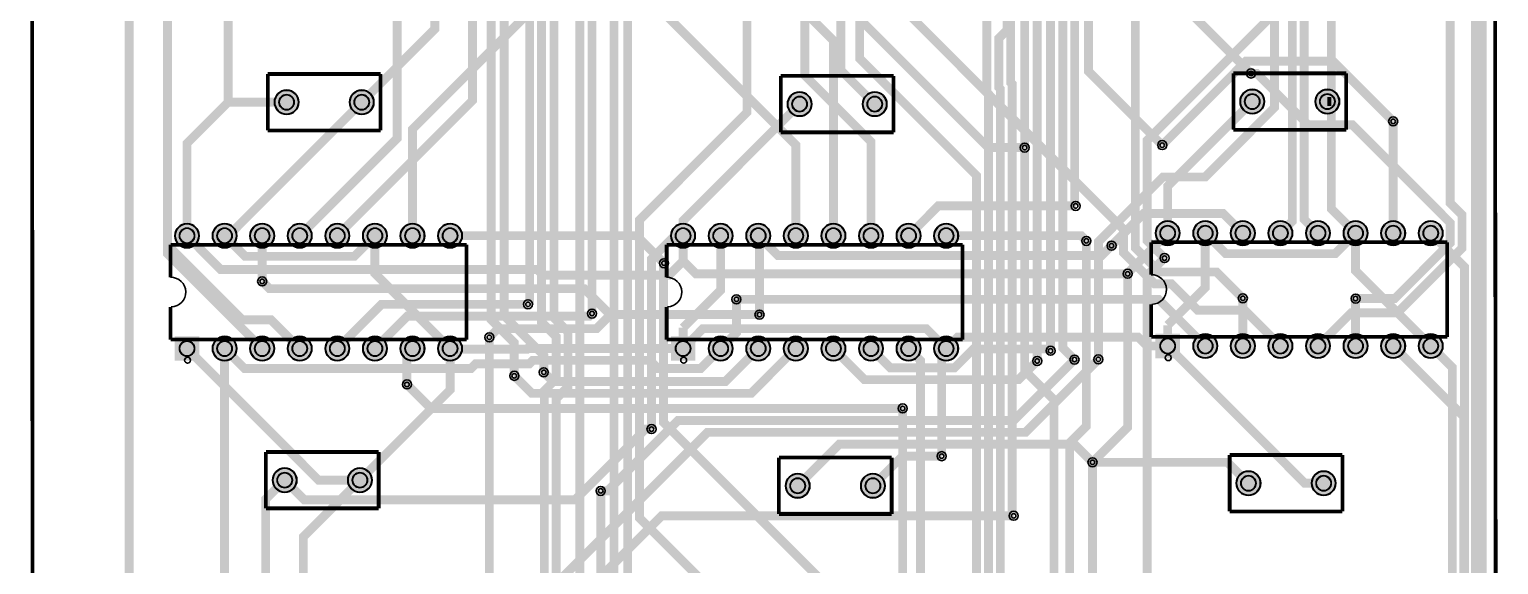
# Model space of a CAD drawing. Header units: millimetres. Extents: x 4 to 216, y -59 to 240.
# Drawn here: x 4.3 to 103.6, y 72.3 to 108.4 of the extents above; entities that cross this region are included whole.
import ezdxf

# ---------------------------------------------------------------- set-up
doc = ezdxf.new("R2010")
doc.units = ezdxf.units.MM
for name, color, linetype, true_color in [('BoardOutLine', 7, 'Continuous', 0xff00ff), ('BottomLayer', 7, 'Continuous', 0x0000ff), ('BottomSolderMaskLayer', 7, 'Continuous', 0xaa00ff), ('Document', 7, 'Continuous', 0xffffff), ('Hole', 7, 'Continuous', 0x222222), ('Multi-Layer', 7, 'Continuous', 0xc0c0c0), ('TopLayer', 7, 'Continuous', 0xff0000), ('TopSilkLayer', 7, 'Continuous', 0xffcc00), ('TopSolderMaskLayer', 7, 'Continuous', 0x800080)]:
    doc.layers.add(name, color=color, linetype=linetype, true_color=true_color)

msp = doc.modelspace()

# ---------------------------------------------------------------- hatches: boundary and pattern name
at = {"layer": 'BottomSolderMaskLayer'}
for points in [[(20.892, 103.505, 1), (22.542, 103.505, 1)], [(25.972, 103.505, 1), (27.622, 103.505, 1)], [(86.155, 103.551, 1), (87.805, 103.551, 1)], [(91.235, 103.551, 1), (92.885, 103.551, 1)], [(55.563, 103.378, 1), (57.213, 103.378, 1)], [(60.643, 103.378, 1), (62.293, 103.378, 1)], [(80.44, 94.661, 1), (82.09, 94.661, 1)], [(82.98, 94.661, 1), (84.63, 94.661, 1)], [(85.52, 94.661, 1), (87.17, 94.661, 1)], [(88.06, 94.661, 1), (89.71, 94.661, 1)], [(90.6, 94.661, 1), (92.25, 94.661, 1)], [(93.14, 94.661, 1), (94.79, 94.661, 1)], [(95.68, 94.661, 1), (97.33, 94.661, 1)], [(98.22, 94.661, 1), (99.87, 94.661, 1)], [(14.161, 94.488, 1), (15.811, 94.488, 1)], [(16.701, 94.488, 1), (18.351, 94.488, 1)], [(19.241, 94.488, 1), (20.891, 94.488, 1)], [(21.781, 94.488, 1), (23.431, 94.488, 1)], [(24.321, 94.488, 1), (25.971, 94.488, 1)], [(26.861, 94.488, 1), (28.511, 94.488, 1)], [(29.401, 94.488, 1), (31.051, 94.488, 1)], [(31.941, 94.488, 1), (33.591, 94.488, 1)], [(47.689, 94.488, 1), (49.339, 94.488, 1)], [(50.229, 94.488, 1), (51.879, 94.488, 1)], [(52.769, 94.488, 1), (54.419, 94.488, 1)], [(55.309, 94.488, 1), (56.959, 94.488, 1)], [(57.849, 94.488, 1), (59.499, 94.488, 1)], [(60.389, 94.488, 1), (62.039, 94.488, 1)], [(62.929, 94.488, 1), (64.579, 94.488, 1)], [(65.469, 94.488, 1), (67.119, 94.488, 1)], [(14.161, 86.043), (14.161, 87.693), (15.811, 87.693), (15.811, 86.043)], [(16.701, 86.868, 1), (18.351, 86.868, 1)], [(19.241, 86.868, 1), (20.891, 86.868, 1)], [(21.781, 86.868, 1), (23.431, 86.868, 1)], [(24.321, 86.868, 1), (25.971, 86.868, 1)], [(26.861, 86.868, 1), (28.511, 86.868, 1)], [(29.401, 86.868, 1), (31.051, 86.868, 1)], [(31.941, 86.868, 1), (33.591, 86.868, 1)], [(47.689, 86.043), (47.689, 87.693), (49.339, 87.693), (49.339, 86.043)], [(50.229, 86.868, 1), (51.879, 86.868, 1)], [(52.769, 86.868, 1), (54.419, 86.868, 1)], [(55.309, 86.868, 1), (56.959, 86.868, 1)], [(57.849, 86.868, 1), (59.499, 86.868, 1)], [(60.389, 86.868, 1), (62.039, 86.868, 1)], [(62.929, 86.868, 1), (64.579, 86.868, 1)], [(65.469, 86.868, 1), (67.119, 86.868, 1)], [(80.44, 86.216), (80.44, 87.866), (82.09, 87.866), (82.09, 86.216)], [(82.98, 87.041, 1), (84.63, 87.041, 1)], [(85.52, 87.041, 1), (87.17, 87.041, 1)], [(88.06, 87.041, 1), (89.71, 87.041, 1)], [(90.6, 87.041, 1), (92.25, 87.041, 1)], [(93.14, 87.041, 1), (94.79, 87.041, 1)], [(95.68, 87.041, 1), (97.33, 87.041, 1)], [(98.22, 87.041, 1), (99.87, 87.041, 1)], [(20.765, 77.978, 1), (22.415, 77.978, 1)], [(25.845, 77.978, 1), (27.495, 77.978, 1)], [(85.901, 77.77, 1), (87.551, 77.77, 1)], [(90.981, 77.77, 1), (92.631, 77.77, 1)], [(55.436, 77.597, 1), (57.086, 77.597, 1)], [(60.516, 77.597, 1), (62.166, 77.597, 1)]]:
    msp.add_hatch(color=256, dxfattribs=at).paths.add_polyline_path(points)
at = {"layer": 'Multi-Layer'}
for points in [[(20.917, 103.505, 1), (22.517, 103.505, 1)], [(25.997, 103.505, 1), (27.597, 103.505, 1)], [(86.18, 103.551, 1), (87.78, 103.551, 1)], [(91.26, 103.551, 1), (92.86, 103.551, 1)], [(55.588, 103.378, 1), (57.188, 103.378, 1)], [(60.668, 103.378, 1), (62.268, 103.378, 1)], [(80.465, 94.661, 1), (82.065, 94.661, 1)], [(83.005, 94.661, 1), (84.605, 94.661, 1)], [(85.545, 94.661, 1), (87.145, 94.661, 1)], [(88.085, 94.661, 1), (89.685, 94.661, 1)], [(90.625, 94.661, 1), (92.225, 94.661, 1)], [(93.165, 94.661, 1), (94.765, 94.661, 1)], [(95.705, 94.661, 1), (97.305, 94.661, 1)], [(98.245, 94.661, 1), (99.845, 94.661, 1)], [(14.186, 94.488, 1), (15.786, 94.488, 1)], [(16.726, 94.488, 1), (18.326, 94.488, 1)], [(19.266, 94.488, 1), (20.866, 94.488, 1)], [(21.806, 94.488, 1), (23.406, 94.488, 1)], [(24.346, 94.488, 1), (25.946, 94.488, 1)], [(26.886, 94.488, 1), (28.486, 94.488, 1)], [(29.426, 94.488, 1), (31.026, 94.488, 1)], [(31.966, 94.488, 1), (33.566, 94.488, 1)], [(47.714, 94.488, 1), (49.314, 94.488, 1)], [(50.254, 94.488, 1), (51.854, 94.488, 1)], [(52.794, 94.488, 1), (54.394, 94.488, 1)], [(55.334, 94.488, 1), (56.934, 94.488, 1)], [(57.874, 94.488, 1), (59.474, 94.488, 1)], [(60.414, 94.488, 1), (62.014, 94.488, 1)], [(62.954, 94.488, 1), (64.554, 94.488, 1)], [(65.494, 94.488, 1), (67.094, 94.488, 1)], [(14.186, 86.068), (14.186, 87.668), (15.786, 87.668), (15.786, 86.068)], [(16.726, 86.868, 1), (18.326, 86.868, 1)], [(19.266, 86.868, 1), (20.866, 86.868, 1)], [(21.806, 86.868, 1), (23.406, 86.868, 1)], [(24.346, 86.868, 1), (25.946, 86.868, 1)], [(26.886, 86.868, 1), (28.486, 86.868, 1)], [(29.426, 86.868, 1), (31.026, 86.868, 1)], [(31.966, 86.868, 1), (33.566, 86.868, 1)], [(47.714, 86.068), (47.714, 87.668), (49.314, 87.668), (49.314, 86.068)], [(50.254, 86.868, 1), (51.854, 86.868, 1)], [(52.794, 86.868, 1), (54.394, 86.868, 1)], [(55.334, 86.868, 1), (56.934, 86.868, 1)], [(57.874, 86.868, 1), (59.474, 86.868, 1)], [(60.414, 86.868, 1), (62.014, 86.868, 1)], [(62.954, 86.868, 1), (64.554, 86.868, 1)], [(65.494, 86.868, 1), (67.094, 86.868, 1)], [(80.465, 86.241), (80.465, 87.841), (82.065, 87.841), (82.065, 86.241)], [(83.005, 87.041, 1), (84.605, 87.041, 1)], [(85.545, 87.041, 1), (87.145, 87.041, 1)], [(88.085, 87.041, 1), (89.685, 87.041, 1)], [(90.625, 87.041, 1), (92.225, 87.041, 1)], [(93.165, 87.041, 1), (94.765, 87.041, 1)], [(95.705, 87.041, 1), (97.305, 87.041, 1)], [(98.245, 87.041, 1), (99.845, 87.041, 1)], [(20.79, 77.978, 1), (22.39, 77.978, 1)], [(25.87, 77.978, 1), (27.47, 77.978, 1)], [(85.926, 77.77, 1), (87.526, 77.77, 1)], [(91.006, 77.77, 1), (92.606, 77.77, 1)], [(55.461, 77.597, 1), (57.061, 77.597, 1)], [(60.541, 77.597, 1), (62.141, 77.597, 1)]]:
    msp.add_hatch(color=256, dxfattribs=at).paths.add_polyline_path(points)
at = {"layer": 'TopSolderMaskLayer'}
for points in [[(20.892, 103.505, 1), (22.542, 103.505, 1)], [(25.972, 103.505, 1), (27.622, 103.505, 1)], [(86.155, 103.551, 1), (87.805, 103.551, 1)], [(91.235, 103.551, 1), (92.885, 103.551, 1)], [(55.563, 103.378, 1), (57.213, 103.378, 1)], [(60.643, 103.378, 1), (62.293, 103.378, 1)], [(80.44, 94.661, 1), (82.09, 94.661, 1)], [(82.98, 94.661, 1), (84.63, 94.661, 1)], [(85.52, 94.661, 1), (87.17, 94.661, 1)], [(88.06, 94.661, 1), (89.71, 94.661, 1)], [(90.6, 94.661, 1), (92.25, 94.661, 1)], [(93.14, 94.661, 1), (94.79, 94.661, 1)], [(95.68, 94.661, 1), (97.33, 94.661, 1)], [(98.22, 94.661, 1), (99.87, 94.661, 1)], [(14.161, 94.488, 1), (15.811, 94.488, 1)], [(16.701, 94.488, 1), (18.351, 94.488, 1)], [(19.241, 94.488, 1), (20.891, 94.488, 1)], [(21.781, 94.488, 1), (23.431, 94.488, 1)], [(24.321, 94.488, 1), (25.971, 94.488, 1)], [(26.861, 94.488, 1), (28.511, 94.488, 1)], [(29.401, 94.488, 1), (31.051, 94.488, 1)], [(31.941, 94.488, 1), (33.591, 94.488, 1)], [(47.689, 94.488, 1), (49.339, 94.488, 1)], [(50.229, 94.488, 1), (51.879, 94.488, 1)], [(52.769, 94.488, 1), (54.419, 94.488, 1)], [(55.309, 94.488, 1), (56.959, 94.488, 1)], [(57.849, 94.488, 1), (59.499, 94.488, 1)], [(60.389, 94.488, 1), (62.039, 94.488, 1)], [(62.929, 94.488, 1), (64.579, 94.488, 1)], [(65.469, 94.488, 1), (67.119, 94.488, 1)], [(14.161, 86.043), (14.161, 87.693), (15.811, 87.693), (15.811, 86.043)], [(16.701, 86.868, 1), (18.351, 86.868, 1)], [(19.241, 86.868, 1), (20.891, 86.868, 1)], [(21.781, 86.868, 1), (23.431, 86.868, 1)], [(24.321, 86.868, 1), (25.971, 86.868, 1)], [(26.861, 86.868, 1), (28.511, 86.868, 1)], [(29.401, 86.868, 1), (31.051, 86.868, 1)], [(31.941, 86.868, 1), (33.591, 86.868, 1)], [(47.689, 86.043), (47.689, 87.693), (49.339, 87.693), (49.339, 86.043)], [(50.229, 86.868, 1), (51.879, 86.868, 1)], [(52.769, 86.868, 1), (54.419, 86.868, 1)], [(55.309, 86.868, 1), (56.959, 86.868, 1)], [(57.849, 86.868, 1), (59.499, 86.868, 1)], [(60.389, 86.868, 1), (62.039, 86.868, 1)], [(62.929, 86.868, 1), (64.579, 86.868, 1)], [(65.469, 86.868, 1), (67.119, 86.868, 1)], [(80.44, 86.216), (80.44, 87.866), (82.09, 87.866), (82.09, 86.216)], [(82.98, 87.041, 1), (84.63, 87.041, 1)], [(85.52, 87.041, 1), (87.17, 87.041, 1)], [(88.06, 87.041, 1), (89.71, 87.041, 1)], [(90.6, 87.041, 1), (92.25, 87.041, 1)], [(93.14, 87.041, 1), (94.79, 87.041, 1)], [(95.68, 87.041, 1), (97.33, 87.041, 1)], [(98.22, 87.041, 1), (99.87, 87.041, 1)], [(20.765, 77.978, 1), (22.415, 77.978, 1)], [(25.845, 77.978, 1), (27.495, 77.978, 1)], [(85.901, 77.77, 1), (87.551, 77.77, 1)], [(90.981, 77.77, 1), (92.631, 77.77, 1)], [(55.436, 77.597, 1), (57.086, 77.597, 1)], [(60.516, 77.597, 1), (62.166, 77.597, 1)]]:
    msp.add_hatch(color=256, dxfattribs=at).paths.add_polyline_path(points)

# ---------------------------------------------------------------- linework, layer by layer
at = {"layer": 'BoardOutLine', "const_width": 0.254}
msp.add_lwpolyline([(4.46, 239.499), (103.378, 239.499), (103.378, 127.569), (103.378, 122.936), (103.505, 6.096), (54.229, 6.096), (4.572, 6.096), (4.46, 239.499)], close=True, dxfattribs=at)
at = {"layer": 'BottomLayer', "const_width": 0.6}
for points in [[(91.425, 87.041), (93.665, 89.281), (96.785, 89.281), (101.161, 93.658), (101.161, 95.894), (100.358, 96.697), (100.358, 174.015), (93.076, 181.297), (93.076, 183.591), (92.229, 184.439), (88.366, 184.439), (86.726, 182.799)], [(26.655, 153.322), (13.682, 140.349), (13.682, 93.859), (18.737, 88.804), (20.67, 88.804), (22.606, 86.868)], [(57.785, 153.149), (57.785, 136.678), (54.084, 132.977), (54.084, 119.115), (78.277, 94.922), (78.277, 93.344), (80.384, 91.238), (81.519, 91.238), (83.303, 89.453), (86.473, 89.453), (88.885, 87.041)], [(32.199, 134.145), (58.674, 107.67), (58.674, 94.488)], [(96.871, 129.505), (98.221, 128.155), (98.221, 119.266), (79.883, 100.928), (79.883, 94.146), (81.052, 92.977)], [(17.765, 103.505), (17.765, 127.427), (16.495, 128.697)], [(56.134, 94.488), (56.134, 100.609), (31.381, 125.362), (27.45, 125.362), (24.115, 128.697)], [(47.569, 125.846), (47.569, 122.007), (69.137, 100.44), (71.602, 100.44)], [(86.711, 121.885), (79.08, 114.254), (79.08, 93.676), (80.716, 92.04), (84.564, 92.04), (86.345, 90.26)], [(31.735, 121.077), (31.735, 108.443), (26.797, 103.505)], [(79.121, 12.192), (79.121, 23.995), (102.076, 46.95), (102.076, 120.162), (101.369, 120.869)], [(30.226, 94.488), (30.226, 101.685), (41.402, 112.861)], [(80.894, 100.605), (86.564, 106.275), (92.438, 106.275), (96.505, 102.208)], [(86.898, 105.445), (87.29, 105.445), (90.758, 101.977), (93.743, 101.977), (100.358, 95.361), (100.358, 93.99), (96.61, 90.242), (93.965, 90.242)], [(14.986, 94.488), (14.986, 100.726), (17.765, 103.505)], [(26.797, 103.505), (17.78, 94.488), (17.526, 94.488), (17.526, 94.488)], [(17.765, 103.505), (21.717, 103.505)], [(81.265, 94.661), (81.265, 97.836), (86.98, 103.551)], [(63.754, 94.488), (65.766, 96.5), (75.044, 96.5), (75.044, 96.5)], [(48.514, 92.779), (47.559, 91.825), (39.049, 91.825), (38.664, 92.209), (17.265, 92.209), (14.986, 94.488)], [(27.686, 94.488), (26.295, 93.097), (18.917, 93.097), (17.526, 94.488)], [(47.225, 92.632), (45.369, 94.488), (32.766, 94.488)], [(48.514, 94.488), (48.514, 92.779)], [(77.47, 93.817), (76.806, 93.153), (54.929, 93.153), (53.594, 94.488)], [(66.294, 94.488), (75.416, 94.488), (75.767, 94.138)], [(83.805, 94.661), (85.189, 93.277), (92.582, 93.277), (93.965, 94.661)], [(48.514, 92.779), (49.377, 91.916), (78.564, 91.916)], [(43.597, 89.146), (41.83, 90.913), (20.555, 90.913), (20.066, 91.402)], [(83.805, 87.041), (80.657, 90.189), (52.12, 90.189)], [(25.146, 86.868), (28.134, 89.856), (38.029, 89.856)], [(27.686, 86.868), (29.866, 89.048), (42.172, 89.048), (42.356, 89.232)], [(35.417, 87.622), (35.417, 87.622), (36.005, 88.21), (42.661, 88.21), (43.597, 89.146)], [(53.679, 89.161), (43.612, 89.161), (43.597, 89.146)], [(66.294, 86.868), (64.951, 88.211), (49.857, 88.211), (48.514, 86.868)], [(79.863, 87.041), (79.261, 87.643), (67.069, 87.643), (66.294, 86.868)], [(26.67, 77.978), (23.876, 77.978), (14.986, 86.868)], [(51.054, 86.868), (49.711, 85.525), (46.811, 85.525), (46.267, 86.07), (38.352, 86.07), (38.115, 85.832), (34.495, 85.832), (34.188, 85.525), (18.869, 85.525), (17.526, 86.868)], [(27.925, 58.974), (50.16, 81.209), (71.655, 81.209), (76.583, 86.137)], [(32.766, 86.868), (32.81, 86.824), (37.971, 86.824), (38.02, 86.873), (47.108, 86.873), (47.112, 86.868)], [(56.134, 86.868), (53.106, 83.84), (38.289, 83.84), (37.104, 85.025)], [(53.594, 86.868), (51.369, 84.643), (39.719, 84.643), (39.099, 85.263)], [(42.949, 77.253), (43.42, 77.253), (48.179, 82.012), (70.857, 82.012), (74.968, 86.124)], [(48.514, 86.868), (47.112, 86.868)], [(58.674, 86.868), (60.779, 84.763), (71.178, 84.763), (72.446, 86.03)], [(61.214, 86.868), (62.517, 85.565), (66.858, 85.565), (68.133, 86.84), (73.225, 86.84), (73.35, 86.716)], [(81.265, 87.041), (79.863, 87.041)], [(91.806, 77.77), (90.536, 77.77), (81.265, 87.041)], [(86.345, 50.846), (91.111, 55.612), (99.329, 55.612), (101.273, 57.557), (101.273, 82.273), (96.505, 87.041)], [(29.849, 84.442), (31.471, 82.82), (63.353, 82.82)], [(46.38, 81.427), (45.981, 81.427), (41.208, 76.654), (22.914, 76.654), (21.59, 77.978)], [(56.261, 77.597), (59.071, 80.406), (74.963, 80.406), (76.185, 79.184)], [(61.341, 77.597), (63.343, 79.599), (65.992, 79.599)], [(86.726, 77.77), (85.312, 79.184), (76.185, 79.184)], [(30.465, 58.974), (47.061, 75.57), (70.857, 75.57)]]:
    msp.add_lwpolyline(points, dxfattribs=at)
at = {"layer": 'BottomSolderMaskLayer'}
for centre, radius in [((21.717, 103.505), 0.825), ((26.797, 103.505), 0.825), ((86.98, 103.551), 0.825), ((92.06, 103.551), 0.825), ((21.717, 103.505), 0.516), ((26.797, 103.505), 0.516), ((56.388, 103.378), 0.825), ((56.388, 103.378), 0.516), ((61.468, 103.378), 0.825), ((61.468, 103.378), 0.516), ((86.98, 103.551), 0.516), ((92.06, 103.551), 0.516), ((81.265, 94.661), 0.825), ((83.805, 94.661), 0.825), ((86.345, 94.661), 0.825), ((88.885, 94.661), 0.825), ((91.425, 94.661), 0.825), ((93.965, 94.661), 0.825), ((96.505, 94.661), 0.825), ((99.045, 94.661), 0.825), ((14.986, 94.488), 0.825), ((14.986, 94.488), 0.516), ((17.526, 94.488), 0.825), ((17.526, 94.488), 0.516), ((20.066, 94.488), 0.825), ((20.066, 94.488), 0.516), ((22.606, 94.488), 0.825), ((22.606, 94.488), 0.516), ((25.146, 94.488), 0.825), ((25.146, 94.488), 0.516), ((27.686, 94.488), 0.825), ((27.686, 94.488), 0.516), ((30.226, 94.488), 0.825), ((30.226, 94.488), 0.516), ((32.766, 94.488), 0.825), ((32.766, 94.488), 0.516), ((48.514, 94.488), 0.825), ((48.514, 94.488), 0.516), ((51.054, 94.488), 0.825), ((51.054, 94.488), 0.516), ((53.594, 94.488), 0.825), ((53.594, 94.488), 0.516), ((56.134, 94.488), 0.825), ((56.134, 94.488), 0.516), ((58.674, 94.488), 0.825), ((58.674, 94.488), 0.516), ((61.214, 94.488), 0.825), ((61.214, 94.488), 0.516), ((63.754, 94.488), 0.825), ((63.754, 94.488), 0.516), ((66.294, 94.488), 0.825), ((66.294, 94.488), 0.516), ((81.265, 94.661), 0.516), ((83.805, 94.661), 0.516), ((86.345, 94.661), 0.516), ((88.885, 94.661), 0.516), ((91.425, 94.661), 0.516), ((93.965, 94.661), 0.516), ((96.505, 94.661), 0.516), ((99.045, 94.661), 0.516), ((14.986, 86.868), 0.516), ((17.526, 86.868), 0.825), ((17.526, 86.868), 0.516), ((20.066, 86.868), 0.825), ((20.066, 86.868), 0.516), ((22.606, 86.868), 0.825), ((22.606, 86.868), 0.516), ((25.146, 86.868), 0.825), ((25.146, 86.868), 0.516), ((27.686, 86.868), 0.825), ((27.686, 86.868), 0.516), ((30.226, 86.868), 0.825), ((30.226, 86.868), 0.516), ((32.766, 86.868), 0.825), ((32.766, 86.868), 0.516), ((48.514, 86.868), 0.516), ((51.054, 86.868), 0.825), ((51.054, 86.868), 0.516), ((53.594, 86.868), 0.825), ((53.594, 86.868), 0.516), ((56.134, 86.868), 0.825), ((56.134, 86.868), 0.516), ((58.674, 86.868), 0.825), ((58.674, 86.868), 0.516), ((61.214, 86.868), 0.825), ((61.214, 86.868), 0.516), ((63.754, 86.868), 0.825), ((63.754, 86.868), 0.516), ((66.294, 86.868), 0.825), ((66.294, 86.868), 0.516), ((81.265, 87.041), 0.516), ((83.805, 87.041), 0.825), ((83.805, 87.041), 0.516), ((86.345, 87.041), 0.825), ((86.345, 87.041), 0.516), ((88.885, 87.041), 0.825), ((88.885, 87.041), 0.516), ((91.425, 87.041), 0.825), ((91.425, 87.041), 0.516), ((93.965, 87.041), 0.825), ((93.965, 87.041), 0.516), ((96.505, 87.041), 0.825), ((96.505, 87.041), 0.516), ((99.045, 87.041), 0.825), ((99.045, 87.041), 0.516), ((21.59, 77.978), 0.825), ((21.59, 77.978), 0.516), ((26.67, 77.978), 0.825), ((26.67, 77.978), 0.516), ((86.726, 77.77), 0.825), ((91.806, 77.77), 0.825), ((56.261, 77.597), 0.825), ((56.261, 77.597), 0.516), ((61.341, 77.597), 0.825), ((61.341, 77.597), 0.516), ((86.726, 77.77), 0.516), ((91.806, 77.77), 0.516)]:
    msp.add_circle(centre, radius, dxfattribs=at)
at = {"layer": 'Document'}
for centre in [(81.305, 86.251), (15.026, 86.078), (48.554, 86.078)]:
    msp.add_circle(centre, 0.2, dxfattribs=at)
at = {"layer": 'Hole'}
for centre in [(86.898, 105.445), (96.505, 102.208), (71.602, 100.44), (80.894, 100.605), (75.044, 96.5), (75.767, 94.138), (77.47, 93.817), (47.225, 92.632), (81.052, 92.977), (20.066, 91.402), (78.564, 91.916), (86.345, 90.26), (93.965, 90.242), (38.029, 89.856), (42.356, 89.232), (52.12, 90.189), (53.679, 89.161), (35.417, 87.622), (73.35, 86.716), (39.099, 85.263), (72.446, 86.03), (74.968, 86.124), (76.583, 86.137), (29.849, 84.442), (37.104, 85.025), (63.353, 82.82), (46.38, 81.427), (65.991, 79.599), (76.185, 79.184), (42.949, 77.253), (70.857, 75.57)]:
    msp.add_circle(centre, 0.153, dxfattribs=at)
at = {"layer": 'Multi-Layer'}
for centre, radius in [((86.898, 105.445), 0.305), ((21.717, 103.505), 0.8), ((26.797, 103.505), 0.8), ((86.98, 103.551), 0.8), ((92.06, 103.551), 0.8), ((21.717, 103.505), 0.5), ((26.797, 103.505), 0.5), ((56.388, 103.378), 0.8), ((56.388, 103.378), 0.5), ((61.468, 103.378), 0.8), ((61.468, 103.378), 0.5), ((86.98, 103.551), 0.5), ((92.06, 103.551), 0.5), ((96.505, 102.208), 0.305), ((71.602, 100.44), 0.305), ((80.894, 100.605), 0.305), ((75.044, 96.5), 0.305), ((81.265, 94.661), 0.8), ((83.805, 94.661), 0.8), ((86.345, 94.661), 0.8), ((88.885, 94.661), 0.8), ((91.425, 94.661), 0.8), ((93.965, 94.661), 0.8), ((96.505, 94.661), 0.8), ((99.045, 94.661), 0.8), ((14.986, 94.488), 0.8), ((14.986, 94.488), 0.5), ((17.526, 94.488), 0.8), ((17.526, 94.488), 0.5), ((20.066, 94.488), 0.8), ((20.066, 94.488), 0.5), ((22.606, 94.488), 0.8), ((22.606, 94.488), 0.5), ((25.146, 94.488), 0.8), ((25.146, 94.488), 0.5), ((27.686, 94.488), 0.8), ((27.686, 94.488), 0.5), ((30.226, 94.488), 0.8), ((30.226, 94.488), 0.5), ((32.766, 94.488), 0.8), ((32.766, 94.488), 0.5), ((48.514, 94.488), 0.8), ((48.514, 94.488), 0.5), ((51.054, 94.488), 0.8), ((51.054, 94.488), 0.5), ((53.594, 94.488), 0.8), ((53.594, 94.488), 0.5), ((56.134, 94.488), 0.8), ((56.134, 94.488), 0.5), ((58.674, 94.488), 0.8), ((58.674, 94.488), 0.5), ((61.214, 94.488), 0.8), ((61.214, 94.488), 0.5), ((63.754, 94.488), 0.8), ((63.754, 94.488), 0.5), ((66.294, 94.488), 0.8), ((66.294, 94.488), 0.5), ((75.767, 94.138), 0.305), ((81.265, 94.661), 0.5), ((83.805, 94.661), 0.5), ((86.345, 94.661), 0.5), ((88.885, 94.661), 0.5), ((91.425, 94.661), 0.5), ((93.965, 94.661), 0.5), ((96.505, 94.661), 0.5), ((99.045, 94.661), 0.5), ((77.47, 93.817), 0.305), ((47.225, 92.632), 0.305), ((81.052, 92.977), 0.305), ((20.066, 91.402), 0.305), ((78.564, 91.916), 0.305), ((52.12, 90.189), 0.305), ((86.345, 90.26), 0.305), ((93.965, 90.242), 0.305), ((38.029, 89.856), 0.305), ((42.356, 89.232), 0.305), ((53.679, 89.161), 0.305), ((17.526, 86.868), 0.8), ((20.066, 86.868), 0.8), ((22.606, 86.868), 0.8), ((25.146, 86.868), 0.8), ((27.686, 86.868), 0.8), ((30.226, 86.868), 0.8), ((32.766, 86.868), 0.8), ((35.417, 87.622), 0.305), ((51.054, 86.868), 0.8), ((53.594, 86.868), 0.8), ((56.134, 86.868), 0.8), ((58.674, 86.868), 0.8), ((61.214, 86.868), 0.8), ((63.754, 86.868), 0.8), ((66.294, 86.868), 0.8), ((81.265, 87.041), 0.5), ((83.805, 87.041), 0.8), ((83.805, 87.041), 0.5), ((86.345, 87.041), 0.8), ((86.345, 87.041), 0.5), ((88.885, 87.041), 0.8), ((88.885, 87.041), 0.5), ((91.425, 87.041), 0.8), ((91.425, 87.041), 0.5), ((93.965, 87.041), 0.8), ((93.965, 87.041), 0.5), ((96.505, 87.041), 0.8), ((96.505, 87.041), 0.5), ((99.045, 87.041), 0.8), ((99.045, 87.041), 0.5), ((14.986, 86.868), 0.5), ((17.526, 86.868), 0.5), ((20.066, 86.868), 0.5), ((22.606, 86.868), 0.5), ((25.146, 86.868), 0.5), ((27.686, 86.868), 0.5), ((30.226, 86.868), 0.5), ((32.766, 86.868), 0.5), ((48.514, 86.868), 0.5), ((51.054, 86.868), 0.5), ((53.594, 86.868), 0.5), ((56.134, 86.868), 0.5), ((58.674, 86.868), 0.5), ((61.214, 86.868), 0.5), ((63.754, 86.868), 0.5), ((66.294, 86.868), 0.5), ((73.35, 86.716), 0.305), ((74.968, 86.124), 0.305), ((76.583, 86.137), 0.305), ((39.099, 85.263), 0.305), ((72.446, 86.03), 0.305), ((29.849, 84.442), 0.305), ((37.104, 85.025), 0.305), ((63.353, 82.82), 0.305), ((46.38, 81.427), 0.305), ((65.991, 79.599), 0.305), ((76.185, 79.184), 0.305), ((21.59, 77.978), 0.8), ((21.59, 77.978), 0.5), ((26.67, 77.978), 0.8), ((26.67, 77.978), 0.5), ((86.726, 77.77), 0.8), ((91.806, 77.77), 0.8), ((42.949, 77.253), 0.305), ((56.261, 77.597), 0.8), ((56.261, 77.597), 0.5), ((61.341, 77.597), 0.8), ((61.341, 77.597), 0.5), ((86.726, 77.77), 0.5), ((91.806, 77.77), 0.5), ((70.857, 75.57), 0.305)]:
    msp.add_circle(centre, radius, dxfattribs=at)
at = {"layer": 'TopLayer', "const_width": 0.6}
for points in [[(33.005, 51.354), (39.937, 58.286), (39.937, 83.484), (40.74, 84.287), (40.74, 87.999), (39.792, 88.947), (39.792, 151.564), (40.655, 152.427), (40.655, 185.747), (39.9, 186.501), (39.9, 191.374), (40.249, 191.722), (40.249, 197.967), (40.879, 198.597), (40.879, 209.942), (37.838, 212.983), (32.285, 212.983), (28.56, 216.708)], [(40.965, 64.394), (41.542, 64.971), (41.542, 111.58), (40.595, 112.527), (40.595, 151.232), (41.569, 152.206), (41.569, 185.968), (40.703, 186.833), (40.703, 191.042), (41.052, 191.39), (41.052, 197.635), (41.682, 198.265), (41.682, 211.206), (36.18, 216.708)], [(73.35, 86.716), (73.35, 183.755), (70.613, 186.493), (70.613, 212.343), (68.867, 214.089), (61.247, 214.089), (58.674, 216.662)], [(66.294, 216.662), (67.909, 215.047), (69.044, 215.047), (71.699, 212.392), (71.699, 186.972), (74.981, 183.69), (74.981, 168.761), (74.977, 168.756), (74.977, 96.567), (75.044, 96.5)], [(42.356, 89.232), (42.356, 150.723), (43.463, 151.83), (43.463, 188.466), (43.572, 188.575), (43.572, 193.94), (58.674, 209.042)], [(86.898, 105.445), (77.529, 114.814), (77.529, 163.779), (77.513, 163.795), (77.513, 166.399), (77.52, 166.406), (77.52, 166.406), (77.52, 200.365), (77.513, 200.372)], [(61.214, 94.488), (61.214, 100.838), (56.742, 105.31), (56.742, 120.159), (56.642, 120.259), (56.642, 131.969), (54.959, 133.652), (54.959, 145.172), (56.515, 146.728), (56.515, 178.519), (58.801, 180.805), (58.801, 189.23), (60.071, 190.5)], [(67.691, 190.5), (67.691, 188.278), (72.446, 183.524), (72.446, 86.03)], [(74.173, 182.336), (74.173, 86.914), (74.964, 86.124), (74.968, 86.124)], [(39.444, 179.671), (39.444, 170.207), (39.041, 169.803), (39.041, 156.464), (38.148, 155.571), (38.148, 89.974), (38.029, 89.856)], [(9.779, 168.783), (11.084, 167.478), (11.084, 56.333), (23.82, 43.597)], [(39.848, 169.469), (39.848, 153.323), (38.951, 152.425), (38.951, 88.653), (39.937, 87.667), (39.937, 84.82), (39.134, 84.017), (39.134, 65.102), (33.005, 58.974)], [(80.894, 100.605), (75.914, 105.585), (75.914, 167.571), (75.918, 167.575), (75.919, 167.575)], [(36.815, 161.222), (35.545, 159.952), (35.545, 88.817), (37.104, 87.258), (37.104, 85.025)], [(91.933, 161.095), (90.646, 159.807), (90.646, 138.075), (90.521, 137.951), (90.521, 128.661), (93.47, 125.712), (95.194, 125.712), (102.518, 118.388), (102.518, 45.122)], [(70.84, 160.136), (70.583, 159.879), (70.583, 145.717), (69.853, 144.987), (69.853, 143.57), (70.417, 143.007), (70.417, 108.387), (69.853, 107.823), (69.853, 104.501), (69.956, 104.398), (69.956, 62.201), (72.772, 59.385), (72.772, 33.052), (82.284, 23.539)], [(71.382, 159.035), (71.382, 159.035), (71.386, 159.031), (71.386, 145.319), (70.656, 144.588), (70.656, 104.833), (70.759, 104.73), (70.759, 75.668), (70.857, 75.57)], [(43.847, 55.829), (43.847, 151.078), (44.27, 151.502), (44.27, 155.258)], [(34.275, 153.322), (34.275, 103.617), (25.146, 94.488)], [(71.454, 144.245), (71.455, 144.245), (71.602, 144.097), (71.602, 100.44)], [(52.832, 129.68), (44.77, 121.617), (44.77, 55.312), (48.703, 51.378), (48.703, 16.414)], [(60.452, 129.68), (69.05, 121.082), (69.05, 104.16), (69.153, 104.057), (69.153, 61.868), (71.969, 59.053), (71.969, 32.425), (92.202, 12.192)], [(76.583, 86.137), (76.583, 94.086), (80.948, 98.451), (83.791, 98.451), (88.484, 103.144), (88.484, 116.038), (90.521, 118.075), (90.521, 125.483), (89.251, 126.753), (89.251, 129.505)], [(39.099, 85.263), (39.099, 86.398), (36.419, 89.079), (36.419, 124.013)], [(61.468, 103.378), (59.182, 105.664), (59.182, 123.337)], [(88.885, 94.661), (89.688, 95.464), (89.688, 116.107), (94.331, 120.75), (94.331, 121.885)], [(96.871, 121.885), (92.326, 117.34), (92.326, 103.551)], [(21.575, 121.077), (13.663, 113.165), (13.663, 93.271), (20.066, 86.868)], [(29.195, 121.077), (29.195, 101.077), (22.606, 94.488)], [(52.832, 121.78), (52.832, 102.819), (45.572, 95.559), (45.572, 75.416), (49.996, 70.992), (49.996, 15.253)], [(60.452, 121.78), (60.452, 106.447), (68.35, 98.549), (68.35, 61.536), (71.057, 58.829), (71.057, 30.797), (89.662, 12.192)], [(91.425, 94.661), (90.495, 95.591), (90.495, 114.156)], [(48.514, 94.488), (48.514, 95.504), (56.388, 103.378)], [(92.326, 103.551), (92.06, 103.551)], [(92.326, 103.551), (92.326, 96.3), (93.965, 94.661)], [(96.505, 94.661), (96.505, 102.208)], [(71.602, 100.44), (71.602, 85.38), (73.579, 83.403), (73.579, 34.076), (79.053, 28.602)], [(86.345, 94.661), (85.023, 95.983), (79.636, 95.983), (77.47, 93.817)], [(20.066, 94.488), (20.066, 91.402)], [(32.766, 86.868), (27.686, 91.948), (27.686, 94.488)], [(48.514, 94.488), (47.94, 94.488), (46.38, 92.928), (46.38, 81.427)], [(48.514, 88.27), (51.054, 90.81), (51.054, 94.488)], [(53.679, 89.161), (53.679, 94.403), (53.594, 94.488)], [(75.556, 37.337), (74.64, 38.253), (74.64, 80.493), (75.767, 81.619), (75.767, 94.138)], [(81.265, 94.661), (78.564, 91.96), (78.564, 91.916)], [(81.265, 88.443), (83.805, 90.983), (83.805, 94.661)], [(99.045, 94.661), (101.331, 92.375), (101.331, 51.148), (99.616, 49.434), (85.217, 49.434), (83.805, 50.846)], [(99.045, 87.041), (93.965, 92.121), (93.965, 94.661)], [(61.087, 11.938), (61.087, 67.992), (47.187, 81.892), (47.187, 92.594), (47.225, 92.632)], [(79.885, 60.849), (79.885, 91.811), (81.052, 92.977)], [(78.564, 91.916), (78.564, 81.563), (76.185, 79.184)], [(51.054, 86.868), (52.12, 87.934), (52.12, 90.189)], [(86.345, 87.041), (86.345, 90.26)], [(93.965, 87.041), (93.965, 90.242)], [(48.514, 86.868), (48.514, 88.27)], [(81.265, 87.041), (81.265, 88.443)], [(35.417, 87.622), (35.417, 69.006), (25.385, 58.974)], [(22.845, 51.354), (21.53, 50.038), (19.297, 50.038), (17.526, 51.809), (17.526, 86.868)], [(26.67, 77.978), (32.766, 84.074), (32.766, 86.868)], [(30.226, 86.868), (29.849, 86.491), (29.849, 84.442)], [(63.754, 86.868), (64.557, 86.065), (64.557, 64.194), (70.254, 58.497), (70.254, 30.359), (68.888, 28.992)], [(66.294, 86.868), (65.992, 86.565), (65.992, 79.599)], [(99.045, 87.041), (100.5, 85.586), (100.5, 52.301), (99.045, 50.846)], [(68.199, 11.938), (66.923, 13.214), (66.923, 58.665), (63.353, 62.235), (63.353, 82.82)], [(76.185, 58.466), (76.185, 79.184)], [(20.305, 58.974), (20.305, 76.693), (21.59, 77.978)], [(22.845, 58.974), (22.845, 74.153), (26.67, 77.978)], [(42.949, 77.253), (42.949, 55.96), (41.807, 54.818)]]:
    msp.add_lwpolyline(points, dxfattribs=at)
at = {"layer": 'TopSilkLayer', "const_width": 0.254}
for points in [[(20.447, 105.41), (28.067, 105.41)], [(20.447, 101.6), (20.447, 105.41)], [(28.067, 105.41), (28.067, 101.6)], [(55.118, 105.283), (62.738, 105.283)], [(55.118, 101.473), (55.118, 105.283)], [(62.738, 105.283), (62.738, 101.473)], [(85.71, 105.456), (93.33, 105.456)], [(85.71, 101.646), (85.71, 105.456)], [(93.33, 105.456), (93.33, 101.646)], [(28.067, 101.6), (20.447, 101.6)], [(62.738, 101.473), (55.118, 101.473)], [(93.33, 101.646), (85.71, 101.646)], [(33.876, 93.878), (13.876, 93.878)], [(13.876, 91.676), (13.876, 93.876)], [(33.876, 87.478), (33.876, 93.878)], [(67.404, 93.878), (47.404, 93.878)], [(47.404, 91.676), (47.404, 93.876)], [(67.404, 87.478), (67.404, 93.878)], [(100.155, 94.051), (80.155, 94.051)], [(80.155, 91.849), (80.155, 94.049)], [(100.155, 87.651), (100.155, 94.051)], [(13.876, 87.478), (13.876, 89.678)], [(47.404, 87.478), (47.404, 89.678)], [(80.155, 87.651), (80.155, 89.851)], [(33.876, 87.478), (13.876, 87.478)], [(67.404, 87.478), (47.404, 87.478)], [(100.155, 87.651), (80.155, 87.651)], [(20.32, 79.883), (27.94, 79.883)], [(20.32, 76.073), (20.32, 79.883)], [(27.94, 79.883), (27.94, 76.073)], [(54.991, 79.502), (62.611, 79.502)], [(54.991, 75.692), (54.991, 79.502)], [(62.611, 79.502), (62.611, 75.692)], [(85.456, 79.675), (93.076, 79.675)], [(85.456, 75.865), (85.456, 79.675)], [(93.076, 79.675), (93.076, 75.865)], [(27.94, 76.073), (20.32, 76.073)], [(62.611, 75.692), (54.991, 75.692)], [(93.076, 75.865), (85.456, 75.865)]]:
    msp.add_lwpolyline(points, dxfattribs=at)
at = {"layer": 'TopSilkLayer'}
for centre in [(13.901, 90.678), (47.429, 90.678), (80.18, 90.851)]:
    msp.add_arc(centre, 1, 271.43248, 91.43248, dxfattribs=at)
at = {"layer": 'TopSolderMaskLayer'}
for centre, radius in [((21.717, 103.505), 0.825), ((26.797, 103.505), 0.825), ((86.98, 103.551), 0.825), ((92.06, 103.551), 0.825), ((21.717, 103.505), 0.516), ((26.797, 103.505), 0.516), ((56.388, 103.378), 0.825), ((56.388, 103.378), 0.516), ((61.468, 103.378), 0.825), ((61.468, 103.378), 0.516), ((86.98, 103.551), 0.516), ((92.06, 103.551), 0.516), ((81.265, 94.661), 0.825), ((83.805, 94.661), 0.825), ((86.345, 94.661), 0.825), ((88.885, 94.661), 0.825), ((91.425, 94.661), 0.825), ((93.965, 94.661), 0.825), ((96.505, 94.661), 0.825), ((99.045, 94.661), 0.825), ((14.986, 94.488), 0.825), ((14.986, 94.488), 0.516), ((17.526, 94.488), 0.825), ((17.526, 94.488), 0.516), ((20.066, 94.488), 0.825), ((20.066, 94.488), 0.516), ((22.606, 94.488), 0.825), ((22.606, 94.488), 0.516), ((25.146, 94.488), 0.825), ((25.146, 94.488), 0.516), ((27.686, 94.488), 0.825), ((27.686, 94.488), 0.516), ((30.226, 94.488), 0.825), ((30.226, 94.488), 0.516), ((32.766, 94.488), 0.825), ((32.766, 94.488), 0.516), ((48.514, 94.488), 0.825), ((48.514, 94.488), 0.516), ((51.054, 94.488), 0.825), ((51.054, 94.488), 0.516), ((53.594, 94.488), 0.825), ((53.594, 94.488), 0.516), ((56.134, 94.488), 0.825), ((56.134, 94.488), 0.516), ((58.674, 94.488), 0.825), ((58.674, 94.488), 0.516), ((61.214, 94.488), 0.825), ((61.214, 94.488), 0.516), ((63.754, 94.488), 0.825), ((63.754, 94.488), 0.516), ((66.294, 94.488), 0.825), ((66.294, 94.488), 0.516), ((81.265, 94.661), 0.516), ((83.805, 94.661), 0.516), ((86.345, 94.661), 0.516), ((88.885, 94.661), 0.516), ((91.425, 94.661), 0.516), ((93.965, 94.661), 0.516), ((96.505, 94.661), 0.516), ((99.045, 94.661), 0.516), ((14.986, 86.868), 0.516), ((17.526, 86.868), 0.825), ((17.526, 86.868), 0.516), ((20.066, 86.868), 0.825), ((20.066, 86.868), 0.516), ((22.606, 86.868), 0.825), ((22.606, 86.868), 0.516), ((25.146, 86.868), 0.825), ((25.146, 86.868), 0.516), ((27.686, 86.868), 0.825), ((27.686, 86.868), 0.516), ((30.226, 86.868), 0.825), ((30.226, 86.868), 0.516), ((32.766, 86.868), 0.825), ((32.766, 86.868), 0.516), ((48.514, 86.868), 0.516), ((51.054, 86.868), 0.825), ((51.054, 86.868), 0.516), ((53.594, 86.868), 0.825), ((53.594, 86.868), 0.516), ((56.134, 86.868), 0.825), ((56.134, 86.868), 0.516), ((58.674, 86.868), 0.825), ((58.674, 86.868), 0.516), ((61.214, 86.868), 0.825), ((61.214, 86.868), 0.516), ((63.754, 86.868), 0.825), ((63.754, 86.868), 0.516), ((66.294, 86.868), 0.825), ((66.294, 86.868), 0.516), ((81.265, 87.041), 0.516), ((83.805, 87.041), 0.825), ((83.805, 87.041), 0.516), ((86.345, 87.041), 0.825), ((86.345, 87.041), 0.516), ((88.885, 87.041), 0.825), ((88.885, 87.041), 0.516), ((91.425, 87.041), 0.825), ((91.425, 87.041), 0.516), ((93.965, 87.041), 0.825), ((93.965, 87.041), 0.516), ((96.505, 87.041), 0.825), ((96.505, 87.041), 0.516), ((99.045, 87.041), 0.825), ((99.045, 87.041), 0.516), ((21.59, 77.978), 0.825), ((21.59, 77.978), 0.516), ((26.67, 77.978), 0.825), ((26.67, 77.978), 0.516), ((86.726, 77.77), 0.825), ((91.806, 77.77), 0.825), ((56.261, 77.597), 0.825), ((56.261, 77.597), 0.516), ((61.341, 77.597), 0.825), ((61.341, 77.597), 0.516), ((86.726, 77.77), 0.516), ((91.806, 77.77), 0.516)]:
    msp.add_circle(centre, radius, dxfattribs=at)

doc.saveas('drawing.dxf')
